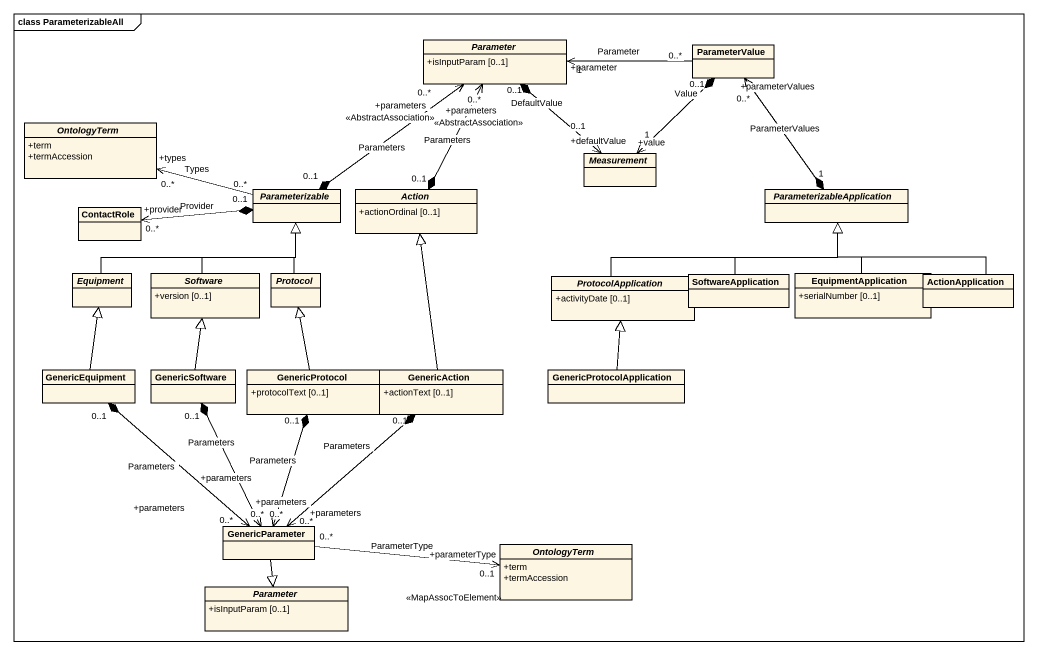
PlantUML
@startuml
mainframe class ParameterizableAll
hide circle
hide empty members
skinparam classAttributeIconSize 0
abstract class Parameter {
  +isInputParam [0..1]
}
class ParameterValue
abstract class OntologyTerm {
  +term
  +termAccession
}
abstract class Measurement
abstract class Parameterizable
abstract class "Action" as Action_ {
  +actionOrdinal [0..1]
}
abstract class ParameterizableApplication
class ContactRole
abstract class Equipment
abstract class Software {
  +version [0..1]
}
abstract class "Protocol" as Protocol_
abstract class ProtocolApplication {
  +activityDate [0..1]
}
class SoftwareApplication
class EquipmentApplication {
  +serialNumber [0..1]
}
class ActionApplication
class GenericEquipment
class GenericSoftware
class GenericProtocol {
  +protocolText [0..1]
}
class GenericAction {
  +actionText [0..1]
}
class GenericProtocolApplication
class GenericParameter
abstract class "OntologyTerm" as OntologyTerm_2 {
  +term
  +termAccession
}
abstract class "Parameter" as Parameter_2 {
  +isInputParam [0..1]
}
Parameter "0..*\n+parameters\n<<AbstractAssociation>>" <--* "0..1" Action_ : Parameters
ParameterValue "0..*" -left-> "1\n+parameter" Parameter : Parameter
OntologyTerm "0..*\n+types" <-right- "0..*" Parameterizable : Types
Measurement "0..1\n+defaultValue" <-up-* "0..1" Parameter : DefaultValue
Measurement "1\n+value" <-up-* "0..1" ParameterValue : Value
Parameterizable "0..1" *-up-> "0..*\n+parameters\n<<AbstractAssociation>>" Parameter : Parameters
Parameterizable "0..1" *-left-> "0..*\n+provider" ContactRole : Provider
ParameterizableApplication "1" *-up-> "0..*\n+parameterValues" ParameterValue : ParameterValues
Equipment -right-|> Parameterizable
Software -up-|> Parameterizable
Protocol_ -up-|> Parameterizable
ProtocolApplication -right-|> ParameterizableApplication
SoftwareApplication -up-|> ParameterizableApplication
EquipmentApplication -up-|> ParameterizableApplication
ActionApplication -up-|> ParameterizableApplication
GenericEquipment -up-|> Equipment
GenericSoftware -up-|> Software
GenericProtocol -up-|> Protocol_
GenericAction -up-|> Action_
GenericProtocolApplication -up-|> ProtocolApplication
GenericParameter "0..*\n+parameters" <-up-* "0..1" GenericEquipment : Parameters
GenericParameter "0..*\n+parameters" <-up-* "0..1" GenericSoftware : Parameters
GenericParameter "0..*\n+parameters" <-up-* "0..1" GenericProtocol : Parameters
GenericParameter "0..*\n+parameters" <-up-* "0..1" GenericAction : Parameters
GenericParameter --|> Parameter_2
OntologyTerm_2 "0..1\n+parameterType\n<<MapAssocToElement>>" <-left- "0..*" GenericParameter : ParameterType
@enduml
